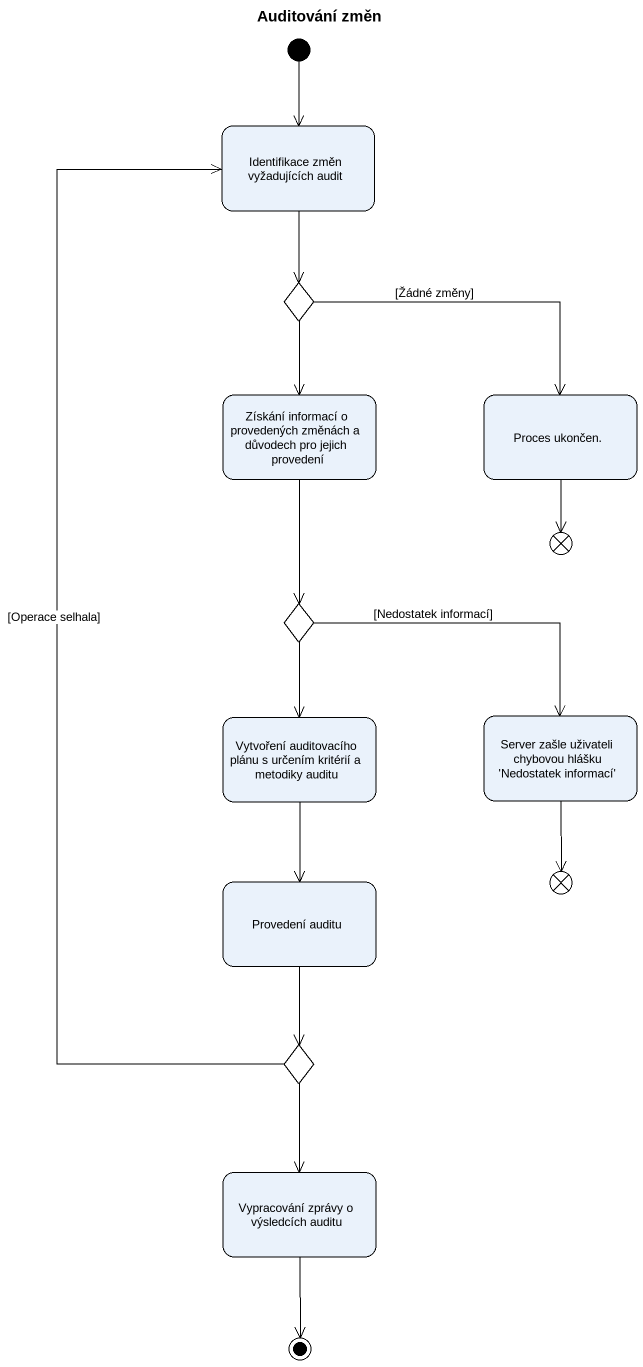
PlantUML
@startuml
title Auditování změn
hide empty description
state "Identifikace změn vyžadujících audit" as Identifikace_změn
state choice1 <<choice>>
state "Získání informací o provedených změnách a důvodech pro jejich provedení" as Získání_informací_o
state "Proces ukončen." as Proces_ukončen
state flowfinal1 <<end>>
state choice2 <<choice>>
state "Vytvoření auditovacího plánu s určením kritérií a metodiky auditu" as Vytvoření_auditovacího
state "Server zašle uživateli chybovou hlášku 'Nedostatek informací'" as Server_zašle_uživateli
state "Provedení auditu" as Provedení_auditu
state flowfinal2 <<end>>
state choice3 <<choice>>
state "Vypracování zprávy o výsledcích auditu" as Vypracování_zprávy_o
[*] --> Identifikace_změn
Identifikace_změn --> choice1
choice1 --> Získání_informací_o
choice1 -right-> Proces_ukončen : [Žádné změny]
Získání_informací_o --> choice2
Proces_ukončen --> flowfinal1
choice2 --> Vytvoření_auditovacího
choice2 -right-> Server_zašle_uživateli : [Nedostatek informací]
Vytvoření_auditovacího --> Provedení_auditu
Server_zašle_uživateli --> flowfinal2
Provedení_auditu --> choice3
choice3 -up-> Identifikace_změn : [Operace selhala]
choice3 --> Vypracování_zprávy_o
Vypracování_zprávy_o --> [*]
@enduml
